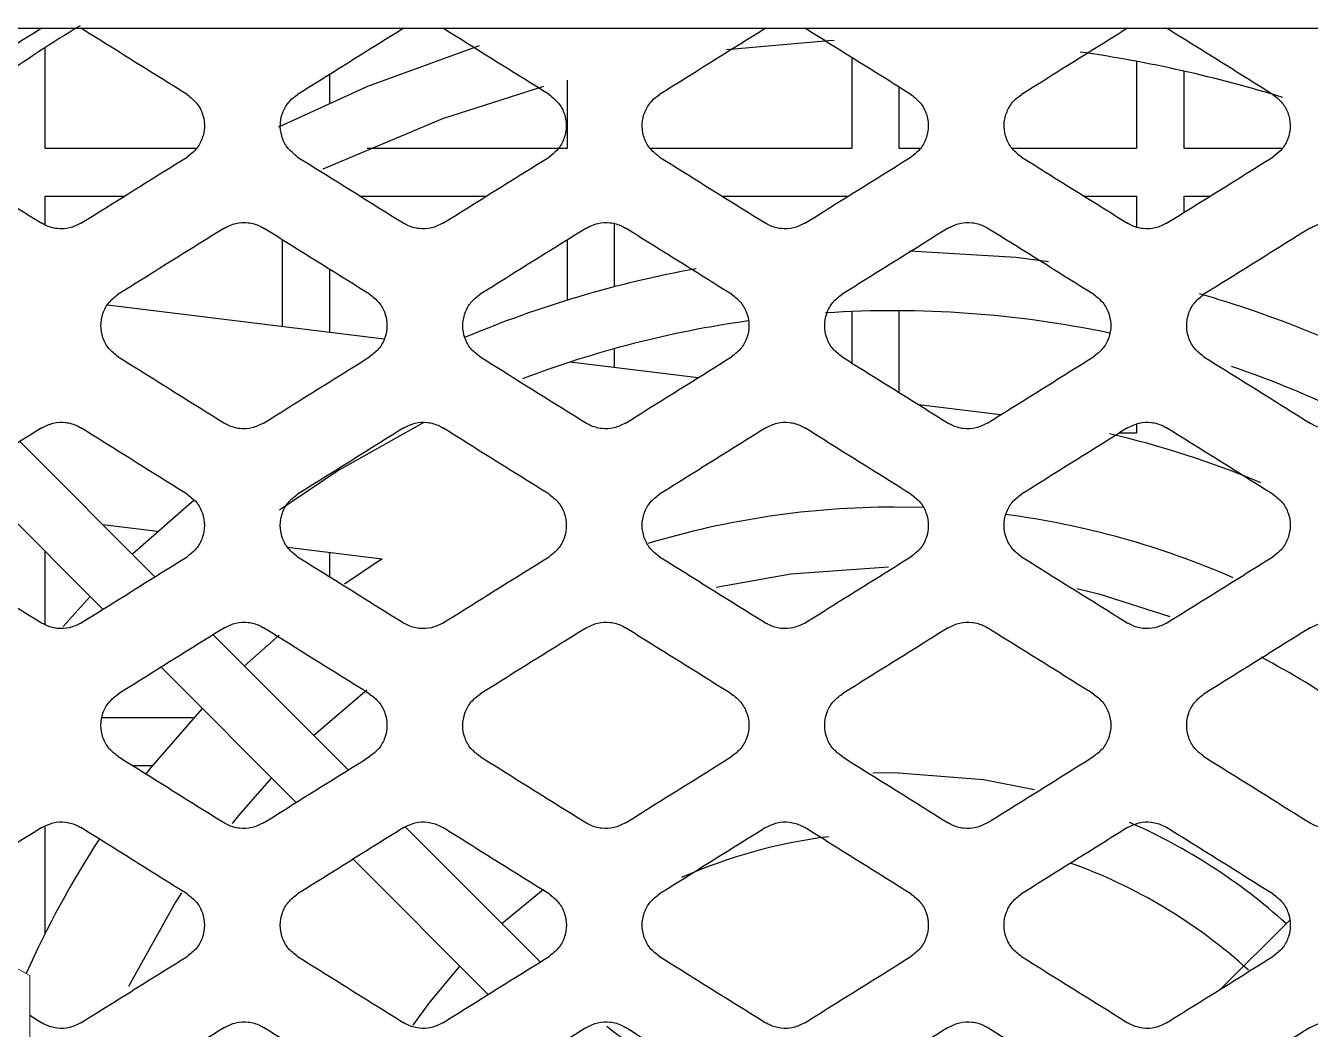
# Model space of a CAD drawing. Header units: millimetres. Extents: x 11355 to 11505, y 8083 to 8171.
# Drawn here: x 11361.4 to 11362.818, y 8089.748 to 8090.856 of the extents above; entities that cross this region are included whole.
import ezdxf

# ---------------------------------------------------------------- set-up
doc = ezdxf.new("R2010")
doc.units = ezdxf.units.MM
doc.layers.add('UPS', color=7, linetype='Continuous')

# ---------------------------------------------------------------- blocks, each defined once
blk = doc.blocks.new('UPS - 2.2kVA (APC SRT2200RMXLI-NC)')
at = {"linetype": 'Continuous'}
for p, q in [((2314.4138, 1376.5248), (2327.7323, 1376.5248)), ((2316.6227, 1376.3919), (2316.6227, 1376.5031)), ((2317.5132, 1376.4924), (2317.5132, 1376.3919)), ((2317.8275, 1376.4882), (2317.8275, 1376.3919)), ((2316.937, 1376.4423), (2316.937, 1376.4738)), ((2317.1989, 1376.4676), (2317.1989, 1376.3919)), ((2317.8799, 1376.3919), (2317.8799, 1376.4774)), ((2317.5656, 1376.3919), (2317.5656, 1376.4596)), ((2316.7894, 1376.3919), (2316.6227, 1376.3919)), ((2317.1989, 1376.3919), (2316.9783, 1376.3919)), ((2317.5132, 1376.3919), (2317.2912, 1376.3919)), ((2317.5884, 1376.3919), (2317.5656, 1376.3919)), ((2317.8275, 1376.3919), (2317.6906, 1376.3919)), ((2317.9878, 1376.3919), (2317.8799, 1376.3919)), ((2316.6227, 1376.3395), (2316.7105, 1376.3395)), ((2316.6227, 1376.3075), (2316.6227, 1376.3395)), ((2316.9705, 1376.3395), (2317.1099, 1376.3395)), ((2317.37, 1376.3395), (2317.5094, 1376.3395)), ((2317.7695, 1376.3395), (2317.8275, 1376.3395)), ((2317.8275, 1376.3395), (2317.8275, 1376.3055)), ((2317.8799, 1376.3395), (2317.9089, 1376.3395)), ((2317.8799, 1376.3214), (2317.8799, 1376.3395)), ((2317.2513, 1376.2393), (2317.2513, 1376.3087)), ((2316.8846, 1376.2912), (2316.8846, 1376.1952)), ((2317.1989, 1376.2909), (2317.1989, 1376.2244)), ((2316.937, 1376.1888), (2316.937, 1376.2585)), ((2316.997, 1376.1814), (2316.6917, 1376.2189)), ((2317.5132, 1376.212), (2317.5132, 1376.1553)), ((2317.5656, 1376.1225), (2317.5656, 1376.2129)), ((2317.2513, 1376.1502), (2317.2513, 1376.171)), ((2317.3435, 1376.1389), (2317.2023, 1376.1562)), ((2317.6774, 1376.0979), (2317.5873, 1376.109)), ((2317.8275, 1376.0876), (2317.8275, 1376.0776)), ((2317.8275, 1376.0776), (2317.8081, 1376.0776)), ((2316.7441, 1375.9192), (2316.5949, 1376.0684)), ((2316.5375, 1376.0325), (2316.6867, 1375.8833)), ((2316.7874, 1376.0038), (2316.7194, 1375.944)), ((2317.5923, 1375.9955), (2317.5598, 1375.996)), ((2316.6865, 1375.9768), (2316.747, 1375.9694)), ((2316.6227, 1375.8662), (2316.6227, 1375.9473)), ((2316.8905, 1375.9517), (2316.9947, 1375.939)), ((2316.937, 1375.9192), (2316.937, 1375.946)), ((2316.9947, 1375.939), (2316.9532, 1375.9109)), ((2316.6727, 1375.8973), (2316.6426, 1375.8644)), ((2316.9574, 1375.7059), (2316.8082, 1375.8551)), ((2316.881, 1375.8548), (2316.8427, 1375.8206)), ((2316.7508, 1375.8192), (2316.9, 1375.67)), ((2316.978, 1375.7941), (2316.9195, 1375.7439)), ((2316.7862, 1375.7633), (2316.6858, 1375.7633)), ((2316.7192, 1375.7109), (2316.7415, 1375.7109)), ((2317.5598, 1375.7027), (2317.5365, 1375.7023)), ((2316.6227, 1375.5251), (2316.6227, 1375.6437)), ((2317.1693, 1375.494), (2317.0204, 1375.643)), ((2316.9627, 1375.6073), (2317.1119, 1375.4581)), ((2317.173, 1375.574), (2317.1271, 1375.5362)), ((2317.9962, 1375.5398), (2317.9205, 1375.4641)), ((2316.6059, 1375.4351), (2316.6192, 1375.4268))]:
    blk.add_line(p, q, dxfattribs=at)
at = {"linetype": 'Continuous', "lineweight": 18}
for p, q in [((2316.6059, 1375.479), (2316.2292, 1375.6856)), ((2316.6059, 1374.5127), (2316.6059, 1375.479))]:
    blk.add_line(p, q, dxfattribs=at)
at = {"linetype": 'Continuous', "flags": 128}
for points in [[(2317.375, 1376.5013), (2317.4873, 1376.5112), (2317.4936, 1376.5115)], [(2317.1019, 1376.5052), (2316.9785, 1376.4603), (2316.8804, 1376.4155)], [(2316.9296, 1376.3696), (2317.0618, 1376.4252), (2317.1733, 1376.4608)], [(2317.7302, 1376.267), (2317.6943, 1376.2715), (2317.5767, 1376.2788)], [(2316.8816, 1375.993), (2316.9448, 1376.0357), (2317.0412, 1376.09)], [(2317.3635, 1375.9077), (2317.4459, 1375.9226), (2317.5537, 1375.93)], [(2317.7617, 1375.9064), (2317.7858, 1375.9003), (2317.8641, 1375.8753)], [(2316.7961, 1375.7739), (2316.7396, 1375.7086), (2316.7345, 1375.7021)], [(2317.7149, 1375.6838), (2317.6584, 1375.6951), (2317.5598, 1375.7027)], [(2316.8728, 1375.6972), (2316.8362, 1375.6555), (2316.8291, 1375.6469)], [(2316.7734, 1375.5702), (2316.7668, 1375.5601), (2316.7149, 1375.4668)], [(2317.0804, 1375.4896), (2317.0462, 1375.4484), (2317.0287, 1375.4243)]]:
    blk.add_lwpolyline(points, dxfattribs=at)
at = {"linetype": 'Continuous'}
for centre, radius, start, end in [((2317.5598, 1375.0568), 1.7234, 121.4159, 128.6261), ((2317.5598, 1375.0568), 1.4562, 72.8657, 81.896), ((2317.5598, 1375.0568), 1.2221, 100.3012, 112.7834), ((2317.5598, 1375.0568), 1.2221, 62.0569, 73.983), ((2317.5598, 1375.0568), 1.1561, 78.1309, 93.7485), ((2317.5598, 1375.0568), 1.1561, 98.0286, 110.7684), ((2317.5598, 1375.0568), 1.1561, 63.8488, 71.2027), ((2317.5598, 1375.0568), 1.0476, 67.2726, 76.8694), ((2317.5598, 1375.0568), 0.9392, 90, 106.7951), ((2317.5598, 1375.0568), 0.9392, 66.5033, 82.4401), ((2317.5598, 1375.0568), 0.8732, 47.6187, 62.3502), ((2317.5598, 1375.0568), 0.6459, 47.9284, 66.2661), ((2317.5598, 1375.0568), 1.0476, 146.8399, 156.107), ((2317.5598, 1375.0568), 0.5799, 97.1391, 113.8714), ((2317.5598, 1375.0568), 0.5799, 47.5701, 70.416), ((2317.4832, 1375.7167), 0.3795, 230.6814, 254.8083)]:
    blk.add_arc(centre, radius, start, end, dxfattribs=at)
for points, knots in [([(2316.6192, 1376.5248), (2316.6095, 1376.5187), (2316.5899, 1376.5065), (2316.5509, 1376.4821), (2316.5216, 1376.4638), (2316.502, 1376.4516)], [0, 0, 0, 0, 0.2500534, 0.5001068, 1, 1, 1, 1]), ([(2316.7795, 1376.4516), (2316.7698, 1376.4577), (2316.7502, 1376.4699), (2316.7111, 1376.4943), (2316.6818, 1376.5126), (2316.6623, 1376.5248)], [0, 0, 0, 0, 0.250053, 0.500107, 1, 1, 1, 1]), ([(2317.0187, 1376.5248), (2317.0089, 1376.5187), (2316.9894, 1376.5065), (2316.9503, 1376.4821), (2316.921, 1376.4638), (2316.9015, 1376.4516)], [0, 0, 0, 0, 0.250053, 0.500107, 1, 1, 1, 1]), ([(2317.179, 1376.4516), (2317.1692, 1376.4577), (2317.1497, 1376.4699), (2317.1106, 1376.4943), (2317.0813, 1376.5126), (2317.0618, 1376.5248)], [0, 0, 0, 0, 0.250053, 0.500107, 1, 1, 1, 1]), ([(2317.4182, 1376.5248), (2317.4084, 1376.5187), (2317.3889, 1376.5065), (2317.3498, 1376.4821), (2317.3205, 1376.4638), (2317.301, 1376.4516)], [0, 0, 0, 0, 0.250053, 0.500107, 1, 1, 1, 1]), ([(2317.5785, 1376.4516), (2317.5687, 1376.4577), (2317.5491, 1376.4699), (2317.5101, 1376.4943), (2317.4808, 1376.5126), (2317.4613, 1376.5248)], [0, 0, 0, 0, 0.250053, 0.500107, 1, 1, 1, 1]), ([(2317.8176, 1376.5248), (2317.8079, 1376.5187), (2317.7883, 1376.5065), (2317.7493, 1376.4821), (2317.72, 1376.4638), (2317.7004, 1376.4516)], [0, 0, 0, 0, 0.250053, 0.500107, 1, 1, 1, 1]), ([(2317.9779, 1376.4516), (2317.9682, 1376.4577), (2317.9486, 1376.4699), (2317.9095, 1376.4943), (2317.8802, 1376.5126), (2317.8607, 1376.5248)], [0, 0, 0, 0, 0.2500534, 0.5001068, 1, 1, 1, 1]), ([(2316.7795, 1376.4516), (2316.7837, 1376.4482), (2316.7915, 1376.442), (2316.7978, 1376.4285), (2316.7994, 1376.4147), (2316.7962, 1376.4012), (2316.7893, 1376.3899), (2316.7826, 1376.3849), (2316.7795, 1376.3826)], [0, 0, 0, 0, 0.194318, 0.360854, 0.528149, 0.695606, 0.862865, 1, 1, 1, 1]), ([(2316.9015, 1376.3826), (2316.8973, 1376.386), (2316.8895, 1376.3922), (2316.8833, 1376.4057), (2316.8817, 1376.4195), (2316.8848, 1376.433), (2316.8918, 1376.4443), (2316.8985, 1376.4493), (2316.9015, 1376.4516)], [0, 0, 0, 0, 0.19432, 0.360812, 0.528037, 0.695467, 0.862768, 1, 1, 1, 1]), ([(2317.179, 1376.4516), (2317.1832, 1376.4482), (2317.191, 1376.442), (2317.1972, 1376.4285), (2317.1988, 1376.4147), (2317.1956, 1376.4012), (2317.1887, 1376.3899), (2317.182, 1376.3849), (2317.179, 1376.3826)], [0, 0, 0, 0, 0.194318, 0.360854, 0.528149, 0.695606, 0.862865, 1, 1, 1, 1]), ([(2317.301, 1376.3826), (2317.2968, 1376.386), (2317.2889, 1376.3922), (2317.2827, 1376.4057), (2317.2811, 1376.4195), (2317.2843, 1376.433), (2317.2912, 1376.4443), (2317.2979, 1376.4493), (2317.301, 1376.4516)], [0, 0, 0, 0, 0.19432, 0.360812, 0.528037, 0.695467, 0.862768, 1, 1, 1, 1]), ([(2317.5785, 1376.4516), (2317.5827, 1376.4482), (2317.5905, 1376.442), (2317.5967, 1376.4285), (2317.5983, 1376.4147), (2317.5951, 1376.4012), (2317.5882, 1376.3899), (2317.5815, 1376.3849), (2317.5785, 1376.3826)], [0, 0, 0, 0, 0.194318, 0.360854, 0.528149, 0.695606, 0.862865, 1, 1, 1, 1]), ([(2317.7004, 1376.3826), (2317.6962, 1376.386), (2317.6884, 1376.3922), (2317.6822, 1376.4057), (2317.6806, 1376.4195), (2317.6838, 1376.433), (2317.6907, 1376.4443), (2317.6974, 1376.4493), (2317.7004, 1376.4516)], [0, 0, 0, 0, 0.19432, 0.360812, 0.528037, 0.695467, 0.862768, 1, 1, 1, 1]), ([(2317.9779, 1376.4516), (2317.9821, 1376.4482), (2317.9899, 1376.442), (2317.9962, 1376.4285), (2317.9978, 1376.4147), (2317.9946, 1376.4012), (2317.9877, 1376.3899), (2317.981, 1376.3849), (2317.9779, 1376.3826)], [0, 0, 0, 0, 0.194318, 0.360854, 0.528149, 0.695606, 0.862865, 1, 1, 1, 1]), ([(2316.502, 1376.3826), (2316.5118, 1376.3765), (2316.5313, 1376.3643), (2316.5704, 1376.3399), (2316.5997, 1376.3216), (2316.6192, 1376.3094)], [0, 0, 0, 0, 0.2500408, 0.5000816, 1, 1, 1, 1]), ([(2316.6623, 1376.3094), (2316.6721, 1376.3155), (2316.6916, 1376.3277), (2316.7307, 1376.3521), (2316.76, 1376.3704), (2316.7795, 1376.3826)], [0, 0, 0, 0, 0.250041, 0.500082, 1, 1, 1, 1]), ([(2316.9015, 1376.3826), (2316.9113, 1376.3765), (2316.9308, 1376.3643), (2316.9699, 1376.3399), (2316.9992, 1376.3216), (2317.0187, 1376.3094)], [0, 0, 0, 0, 0.2500408, 0.5000816, 1, 1, 1, 1]), ([(2317.0618, 1376.3094), (2317.0716, 1376.3155), (2317.0911, 1376.3277), (2317.1302, 1376.3521), (2317.1595, 1376.3704), (2317.179, 1376.3826)], [0, 0, 0, 0, 0.250041, 0.500082, 1, 1, 1, 1]), ([(2317.301, 1376.3826), (2317.3107, 1376.3765), (2317.3303, 1376.3643), (2317.3693, 1376.3399), (2317.3986, 1376.3216), (2317.4182, 1376.3094)], [0, 0, 0, 0, 0.2500408, 0.5000816, 1, 1, 1, 1]), ([(2317.4613, 1376.3094), (2317.471, 1376.3155), (2317.4906, 1376.3277), (2317.5296, 1376.3521), (2317.5589, 1376.3704), (2317.5785, 1376.3826)], [0, 0, 0, 0, 0.250041, 0.500082, 1, 1, 1, 1]), ([(2317.7004, 1376.3826), (2317.7102, 1376.3765), (2317.7297, 1376.3643), (2317.7688, 1376.3399), (2317.7981, 1376.3216), (2317.8176, 1376.3094)], [0, 0, 0, 0, 0.2500408, 0.5000816, 1, 1, 1, 1]), ([(2317.8607, 1376.3094), (2317.8705, 1376.3155), (2317.89, 1376.3277), (2317.9291, 1376.3521), (2317.9584, 1376.3704), (2317.9779, 1376.3826)], [0, 0, 0, 0, 0.250041, 0.500082, 1, 1, 1, 1]), ([(2316.8207, 1376.3042), (2316.8248, 1376.3062), (2316.833, 1376.3103), (2316.847, 1376.3108), (2316.8574, 1376.3079), (2316.8626, 1376.3049), (2316.8638, 1376.3042)], [0, 0, 0, 0, 0.3011575, 0.6022847, 0.903694, 1, 1, 1, 1]), ([(2317.2202, 1376.3042), (2317.2243, 1376.3062), (2317.2325, 1376.3103), (2317.2465, 1376.3108), (2317.2568, 1376.3079), (2317.262, 1376.3049), (2317.2633, 1376.3042)], [0, 0, 0, 0, 0.301158, 0.602285, 0.903694, 1, 1, 1, 1]), ([(2317.6196, 1376.3042), (2317.6238, 1376.3062), (2317.632, 1376.3103), (2317.646, 1376.3108), (2317.6563, 1376.3079), (2317.6615, 1376.3049), (2317.6627, 1376.3042)], [0, 0, 0, 0, 0.301158, 0.602285, 0.903694, 1, 1, 1, 1]), ([(2318.0191, 1376.3042), (2318.0232, 1376.3062), (2318.0314, 1376.3103), (2318.0454, 1376.3108), (2318.0558, 1376.3079), (2318.061, 1376.3049), (2318.0622, 1376.3042)], [0, 0, 0, 0, 0.301158, 0.602285, 0.903694, 1, 1, 1, 1]), ([(2316.6623, 1376.3094), (2316.6582, 1376.3074), (2316.65, 1376.3033), (2316.636, 1376.3028), (2316.6257, 1376.3057), (2316.6205, 1376.3087), (2316.6192, 1376.3094)], [0, 0, 0, 0, 0.301015, 0.601998, 0.903375, 1, 1, 1, 1]), ([(2316.8207, 1376.3042), (2316.8109, 1376.2981), (2316.7914, 1376.2859), (2316.7523, 1376.2615), (2316.723, 1376.2432), (2316.7035, 1376.231)], [0, 0, 0, 0, 0.250046, 0.500092, 1, 1, 1, 1]), ([(2316.981, 1376.231), (2316.9712, 1376.2371), (2316.9517, 1376.2493), (2316.9126, 1376.2737), (2316.8833, 1376.292), (2316.8638, 1376.3042)], [0, 0, 0, 0, 0.2500459, 0.5000919, 1, 1, 1, 1]), ([(2317.0618, 1376.3094), (2317.0577, 1376.3074), (2317.0495, 1376.3033), (2317.0355, 1376.3028), (2317.0251, 1376.3057), (2317.02, 1376.3087), (2317.0187, 1376.3094)], [0, 0, 0, 0, 0.301015, 0.601998, 0.903375, 1, 1, 1, 1]), ([(2317.2202, 1376.3042), (2317.2104, 1376.2981), (2317.1909, 1376.2859), (2317.1518, 1376.2615), (2317.1225, 1376.2432), (2317.103, 1376.231)], [0, 0, 0, 0, 0.250046, 0.500092, 1, 1, 1, 1]), ([(2317.3805, 1376.231), (2317.3707, 1376.2371), (2317.3512, 1376.2493), (2317.3121, 1376.2737), (2317.2828, 1376.292), (2317.2633, 1376.3042)], [0, 0, 0, 0, 0.2500459, 0.5000919, 1, 1, 1, 1]), ([(2317.4613, 1376.3094), (2317.4572, 1376.3074), (2317.449, 1376.3033), (2317.435, 1376.3028), (2317.4246, 1376.3057), (2317.4194, 1376.3087), (2317.4182, 1376.3094)], [0, 0, 0, 0, 0.301015, 0.601998, 0.903375, 1, 1, 1, 1]), ([(2317.6196, 1376.3042), (2317.6099, 1376.2981), (2317.5903, 1376.2859), (2317.5513, 1376.2615), (2317.522, 1376.2432), (2317.5024, 1376.231)], [0, 0, 0, 0, 0.250046, 0.500092, 1, 1, 1, 1]), ([(2317.78, 1376.231), (2317.7702, 1376.2371), (2317.7506, 1376.2493), (2317.7116, 1376.2737), (2317.6823, 1376.292), (2317.6627, 1376.3042)], [0, 0, 0, 0, 0.2500459, 0.5000919, 1, 1, 1, 1]), ([(2317.8607, 1376.3094), (2317.8566, 1376.3074), (2317.8484, 1376.3033), (2317.8344, 1376.3028), (2317.8241, 1376.3057), (2317.8189, 1376.3087), (2317.8176, 1376.3094)], [0, 0, 0, 0, 0.301015, 0.601998, 0.903375, 1, 1, 1, 1]), ([(2318.0191, 1376.3042), (2318.0093, 1376.2981), (2317.9898, 1376.2859), (2317.9507, 1376.2615), (2317.9214, 1376.2432), (2317.9019, 1376.231)], [0, 0, 0, 0, 0.250046, 0.500092, 1, 1, 1, 1]), ([(2316.7035, 1376.162), (2316.6999, 1376.1648), (2316.6926, 1376.1704), (2316.686, 1376.1828), (2316.6836, 1376.1965), (2316.686, 1376.2102), (2316.6926, 1376.2226), (2316.6999, 1376.2282), (2316.7035, 1376.231)], [0, 0, 0, 0, 0.166661, 0.333294, 0.500578, 0.667546, 0.834534, 1, 1, 1, 1]), ([(2316.981, 1376.231), (2316.9847, 1376.2281), (2316.9919, 1376.2225), (2316.9986, 1376.2101), (2317.0009, 1376.1964), (2316.9985, 1376.1827), (2316.9919, 1376.1704), (2316.9846, 1376.1648), (2316.981, 1376.162)], [0, 0, 0, 0, 0.166702, 0.333375, 0.500722, 0.667724, 0.834682, 1, 1, 1, 1]), ([(2317.103, 1376.162), (2317.0993, 1376.1648), (2317.092, 1376.1704), (2317.0854, 1376.1828), (2317.0831, 1376.1965), (2317.0855, 1376.2102), (2317.0921, 1376.2226), (2317.0994, 1376.2282), (2317.103, 1376.231)], [0, 0, 0, 0, 0.166661, 0.333294, 0.500578, 0.667546, 0.834534, 1, 1, 1, 1]), ([(2317.3805, 1376.231), (2317.3841, 1376.2281), (2317.3914, 1376.2225), (2317.398, 1376.2101), (2317.4004, 1376.1964), (2317.398, 1376.1827), (2317.3914, 1376.1704), (2317.3841, 1376.1648), (2317.3805, 1376.162)], [0, 0, 0, 0, 0.166702, 0.333375, 0.500722, 0.667724, 0.834682, 1, 1, 1, 1]), ([(2317.5024, 1376.162), (2317.4988, 1376.1648), (2317.4915, 1376.1704), (2317.4849, 1376.1828), (2317.4825, 1376.1965), (2317.4849, 1376.2102), (2317.4916, 1376.2226), (2317.4988, 1376.2282), (2317.5024, 1376.231)], [0, 0, 0, 0, 0.166661, 0.333294, 0.500578, 0.667546, 0.834534, 1, 1, 1, 1]), ([(2317.78, 1376.231), (2317.7836, 1376.2281), (2317.7909, 1376.2225), (2317.7975, 1376.2101), (2317.7999, 1376.1964), (2317.7974, 1376.1827), (2317.7908, 1376.1704), (2317.7836, 1376.1648), (2317.78, 1376.162)], [0, 0, 0, 0, 0.166702, 0.333375, 0.500722, 0.667724, 0.834682, 1, 1, 1, 1]), ([(2317.9019, 1376.162), (2317.8983, 1376.1648), (2317.891, 1376.1704), (2317.8844, 1376.1828), (2317.882, 1376.1965), (2317.8844, 1376.2102), (2317.891, 1376.2226), (2317.8983, 1376.2282), (2317.9019, 1376.231)], [0, 0, 0, 0, 0.166661, 0.333294, 0.500578, 0.667546, 0.834534, 1, 1, 1, 1]), ([(2316.7035, 1376.162), (2316.7133, 1376.1559), (2316.7328, 1376.1437), (2316.7719, 1376.1193), (2316.8012, 1376.101), (2316.8207, 1376.0887)], [0, 0, 0, 0, 0.250035, 0.500069, 1, 1, 1, 1]), ([(2316.8638, 1376.0887), (2316.8736, 1376.0948), (2316.8931, 1376.1071), (2316.9322, 1376.1315), (2316.9615, 1376.1498), (2316.981, 1376.162)], [0, 0, 0, 0, 0.250035, 0.500069, 1, 1, 1, 1]), ([(2317.103, 1376.162), (2317.1127, 1376.1559), (2317.1323, 1376.1437), (2317.1713, 1376.1193), (2317.2006, 1376.101), (2317.2202, 1376.0887)], [0, 0, 0, 0, 0.250035, 0.500069, 1, 1, 1, 1]), ([(2317.2633, 1376.0887), (2317.2731, 1376.0948), (2317.2926, 1376.1071), (2317.3317, 1376.1315), (2317.361, 1376.1498), (2317.3805, 1376.162)], [0, 0, 0, 0, 0.250035, 0.500069, 1, 1, 1, 1]), ([(2317.5024, 1376.162), (2317.5122, 1376.1559), (2317.5317, 1376.1437), (2317.5708, 1376.1193), (2317.6001, 1376.101), (2317.6196, 1376.0887)], [0, 0, 0, 0, 0.250035, 0.500069, 1, 1, 1, 1]), ([(2317.6628, 1376.0887), (2317.6725, 1376.0948), (2317.6921, 1376.1071), (2317.7311, 1376.1315), (2317.7604, 1376.1498), (2317.78, 1376.162)], [0, 0, 0, 0, 0.250035, 0.500069, 1, 1, 1, 1]), ([(2317.9019, 1376.162), (2317.9117, 1376.1559), (2317.9312, 1376.1437), (2317.9703, 1376.1193), (2317.9996, 1376.101), (2318.0191, 1376.0887)], [0, 0, 0, 0, 0.250035, 0.500069, 1, 1, 1, 1]), ([(2316.6192, 1376.0836), (2316.6095, 1376.0775), (2316.5899, 1376.0652), (2316.5509, 1376.0408), (2316.5216, 1376.0225), (2316.502, 1376.0103)], [0, 0, 0, 0, 0.250039, 0.500077, 1, 1, 1, 1]), ([(2316.6192, 1376.0836), (2316.6233, 1376.0856), (2316.6316, 1376.0897), (2316.6456, 1376.0902), (2316.6559, 1376.0873), (2316.6611, 1376.0843), (2316.6623, 1376.0836)], [0, 0, 0, 0, 0.301559, 0.603083, 0.904825, 1, 1, 1, 1]), ([(2316.7795, 1376.0103), (2316.7698, 1376.0164), (2316.7502, 1376.0286), (2316.7112, 1376.053), (2316.6819, 1376.0714), (2316.6623, 1376.0836)], [0, 0, 0, 0, 0.250039, 0.500077, 1, 1, 1, 1]), ([(2316.8638, 1376.0887), (2316.8597, 1376.0867), (2316.8515, 1376.0826), (2316.8375, 1376.0821), (2316.8271, 1376.085), (2316.822, 1376.088), (2316.8207, 1376.0887)], [0, 0, 0, 0, 0.30145, 0.602864, 0.90458, 1, 1, 1, 1]), ([(2317.0187, 1376.0836), (2317.0089, 1376.0775), (2316.9894, 1376.0652), (2316.9503, 1376.0408), (2316.921, 1376.0225), (2316.9015, 1376.0103)], [0, 0, 0, 0, 0.250039, 0.500077, 1, 1, 1, 1]), ([(2317.0187, 1376.0836), (2317.0228, 1376.0856), (2317.031, 1376.0897), (2317.045, 1376.0902), (2317.0554, 1376.0873), (2317.0606, 1376.0843), (2317.0618, 1376.0836)], [0, 0, 0, 0, 0.301559, 0.6030826, 0.9048254, 1, 1, 1, 1]), ([(2317.179, 1376.0103), (2317.1692, 1376.0164), (2317.1497, 1376.0286), (2317.1106, 1376.053), (2317.0813, 1376.0714), (2317.0618, 1376.0836)], [0, 0, 0, 0, 0.250039, 0.500077, 1, 1, 1, 1]), ([(2317.2633, 1376.0887), (2317.2592, 1376.0867), (2317.251, 1376.0826), (2317.237, 1376.0821), (2317.2266, 1376.085), (2317.2214, 1376.088), (2317.2202, 1376.0887)], [0, 0, 0, 0, 0.30145, 0.602864, 0.90458, 1, 1, 1, 1]), ([(2317.4182, 1376.0836), (2317.4084, 1376.0775), (2317.3889, 1376.0652), (2317.3498, 1376.0408), (2317.3205, 1376.0225), (2317.301, 1376.0103)], [0, 0, 0, 0, 0.250039, 0.500077, 1, 1, 1, 1]), ([(2317.4182, 1376.0836), (2317.4223, 1376.0856), (2317.4305, 1376.0897), (2317.4445, 1376.0902), (2317.4548, 1376.0873), (2317.46, 1376.0843), (2317.4613, 1376.0836)], [0, 0, 0, 0, 0.301559, 0.6030826, 0.9048254, 1, 1, 1, 1]), ([(2317.5785, 1376.0103), (2317.5687, 1376.0164), (2317.5492, 1376.0286), (2317.5101, 1376.053), (2317.4808, 1376.0714), (2317.4613, 1376.0836)], [0, 0, 0, 0, 0.250039, 0.500077, 1, 1, 1, 1]), ([(2317.6628, 1376.0887), (2317.6586, 1376.0867), (2317.6504, 1376.0826), (2317.6364, 1376.0821), (2317.6261, 1376.085), (2317.6209, 1376.088), (2317.6196, 1376.0887)], [0, 0, 0, 0, 0.30145, 0.602864, 0.90458, 1, 1, 1, 1]), ([(2317.8176, 1376.0836), (2317.8079, 1376.0775), (2317.7883, 1376.0652), (2317.7493, 1376.0408), (2317.72, 1376.0225), (2317.7004, 1376.0103)], [0, 0, 0, 0, 0.2500387, 0.5000774, 1, 1, 1, 1]), ([(2317.8176, 1376.0836), (2317.8217, 1376.0856), (2317.83, 1376.0897), (2317.844, 1376.0902), (2317.8543, 1376.0873), (2317.8595, 1376.0843), (2317.8607, 1376.0836)], [0, 0, 0, 0, 0.301559, 0.603083, 0.904825, 1, 1, 1, 1]), ([(2317.9779, 1376.0103), (2317.9682, 1376.0164), (2317.9486, 1376.0286), (2317.9096, 1376.053), (2317.8803, 1376.0714), (2317.8607, 1376.0836)], [0, 0, 0, 0, 0.2500387, 0.5000774, 1, 1, 1, 1]), ([(2318.0622, 1376.0887), (2318.0581, 1376.0867), (2318.0499, 1376.0826), (2318.0359, 1376.0821), (2318.0255, 1376.085), (2318.0204, 1376.088), (2318.0191, 1376.0887)], [0, 0, 0, 0, 0.30145, 0.602864, 0.90458, 1, 1, 1, 1]), ([(2316.7795, 1376.0103), (2316.7832, 1376.0075), (2316.7905, 1376.0019), (2316.7971, 1375.9895), (2316.7995, 1375.9758), (2316.797, 1375.9621), (2316.7904, 1375.9497), (2316.7832, 1375.9441), (2316.7795, 1375.9413)], [0, 0, 0, 0, 0.166787, 0.333551, 0.500809, 0.667627, 0.8344, 1, 1, 1, 1]), ([(2316.9015, 1375.9413), (2316.8978, 1375.9441), (2316.8906, 1375.9498), (2316.8839, 1375.9622), (2316.8816, 1375.9759), (2316.884, 1375.9896), (2316.8906, 1376.0019), (2316.8979, 1376.0075), (2316.9015, 1376.0103)], [0, 0, 0, 0, 0.166752, 0.333482, 0.500689, 0.66748, 0.834277, 1, 1, 1, 1]), ([(2317.179, 1376.0103), (2317.1826, 1376.0075), (2317.1899, 1376.0019), (2317.1965, 1375.9895), (2317.1989, 1375.9758), (2317.1965, 1375.9621), (2317.1899, 1375.9497), (2317.1826, 1375.9441), (2317.179, 1375.9413)], [0, 0, 0, 0, 0.166787, 0.333551, 0.500809, 0.667627, 0.8344, 1, 1, 1, 1]), ([(2317.301, 1375.9413), (2317.2973, 1375.9441), (2317.29, 1375.9498), (2317.2834, 1375.9622), (2317.281, 1375.9759), (2317.2834, 1375.9896), (2317.2901, 1376.0019), (2317.2973, 1376.0075), (2317.301, 1376.0103)], [0, 0, 0, 0, 0.166752, 0.333482, 0.500689, 0.66748, 0.834277, 1, 1, 1, 1]), ([(2317.5785, 1376.0103), (2317.5821, 1376.0075), (2317.5894, 1376.0019), (2317.596, 1375.9895), (2317.5984, 1375.9758), (2317.596, 1375.9621), (2317.5894, 1375.9497), (2317.5821, 1375.9441), (2317.5785, 1375.9413)], [0, 0, 0, 0, 0.166787, 0.333551, 0.500809, 0.667627, 0.8344, 1, 1, 1, 1]), ([(2317.7004, 1375.9413), (2317.6968, 1375.9441), (2317.6895, 1375.9498), (2317.6829, 1375.9622), (2317.6805, 1375.9759), (2317.6829, 1375.9896), (2317.6895, 1376.0019), (2317.6968, 1376.0075), (2317.7004, 1376.0103)], [0, 0, 0, 0, 0.166752, 0.333482, 0.500689, 0.66748, 0.834277, 1, 1, 1, 1]), ([(2317.9779, 1376.0103), (2317.9816, 1376.0075), (2317.9889, 1376.0019), (2317.9955, 1375.9895), (2317.9979, 1375.9758), (2317.9954, 1375.9621), (2317.9888, 1375.9497), (2317.9816, 1375.9441), (2317.9779, 1375.9413)], [0, 0, 0, 0, 0.166787, 0.333551, 0.500809, 0.667627, 0.8344, 1, 1, 1, 1]), ([(2316.502, 1375.9413), (2316.5118, 1375.9352), (2316.5313, 1375.923), (2316.5704, 1375.8986), (2316.5997, 1375.8803), (2316.6192, 1375.8681)], [0, 0, 0, 0, 0.250029, 0.500058, 1, 1, 1, 1]), ([(2316.6623, 1375.8681), (2316.6721, 1375.8742), (2316.6916, 1375.8864), (2316.7307, 1375.9108), (2316.76, 1375.9291), (2316.7795, 1375.9413)], [0, 0, 0, 0, 0.250029, 0.500058, 1, 1, 1, 1]), ([(2316.9015, 1375.9413), (2316.9113, 1375.9352), (2316.9308, 1375.923), (2316.9699, 1375.8986), (2316.9992, 1375.8803), (2317.0187, 1375.8681)], [0, 0, 0, 0, 0.250029, 0.500058, 1, 1, 1, 1]), ([(2317.0618, 1375.8681), (2317.0716, 1375.8742), (2317.0911, 1375.8864), (2317.1302, 1375.9108), (2317.1595, 1375.9291), (2317.179, 1375.9413)], [0, 0, 0, 0, 0.250029, 0.500058, 1, 1, 1, 1]), ([(2317.301, 1375.9413), (2317.3107, 1375.9352), (2317.3303, 1375.923), (2317.3693, 1375.8986), (2317.3986, 1375.8803), (2317.4182, 1375.8681)], [0, 0, 0, 0, 0.250029, 0.500058, 1, 1, 1, 1]), ([(2317.4613, 1375.8681), (2317.471, 1375.8742), (2317.4906, 1375.8864), (2317.5296, 1375.9108), (2317.5589, 1375.9291), (2317.5785, 1375.9413)], [0, 0, 0, 0, 0.250029, 0.500058, 1, 1, 1, 1]), ([(2317.7004, 1375.9413), (2317.7102, 1375.9352), (2317.7297, 1375.923), (2317.7688, 1375.8986), (2317.7981, 1375.8803), (2317.8176, 1375.8681)], [0, 0, 0, 0, 0.2500288, 0.5000575, 1, 1, 1, 1]), ([(2317.8607, 1375.8681), (2317.8705, 1375.8742), (2317.89, 1375.8864), (2317.9291, 1375.9108), (2317.9584, 1375.9291), (2317.9779, 1375.9413)], [0, 0, 0, 0, 0.250029, 0.500058, 1, 1, 1, 1]), ([(2316.6623, 1375.8681), (2316.6582, 1375.866), (2316.65, 1375.862), (2316.636, 1375.8615), (2316.6256, 1375.8644), (2316.6204, 1375.8674), (2316.6192, 1375.8681)], [0, 0, 0, 0, 0.301785, 0.60353, 0.905524, 1, 1, 1, 1]), ([(2316.8207, 1375.8629), (2316.8109, 1375.8568), (2316.7914, 1375.8446), (2316.7523, 1375.8202), (2316.723, 1375.8019), (2316.7035, 1375.7897)], [0, 0, 0, 0, 0.250032, 0.500063, 1, 1, 1, 1]), ([(2316.8207, 1375.8629), (2316.8248, 1375.865), (2316.8331, 1375.869), (2316.8471, 1375.8695), (2316.8574, 1375.8666), (2316.8626, 1375.8636), (2316.8638, 1375.8629)], [0, 0, 0, 0, 0.301859, 0.603678, 0.905692, 1, 1, 1, 1]), ([(2316.981, 1375.7897), (2316.9713, 1375.7958), (2316.9517, 1375.808), (2316.9127, 1375.8324), (2316.8834, 1375.8507), (2316.8638, 1375.8629)], [0, 0, 0, 0, 0.250032, 0.500063, 1, 1, 1, 1]), ([(2317.0618, 1375.8681), (2317.0577, 1375.866), (2317.0495, 1375.862), (2317.0354, 1375.8615), (2317.0251, 1375.8644), (2317.0199, 1375.8674), (2317.0187, 1375.8681)], [0, 0, 0, 0, 0.301785, 0.60353, 0.905524, 1, 1, 1, 1]), ([(2317.2202, 1375.8629), (2317.2104, 1375.8568), (2317.1909, 1375.8446), (2317.1518, 1375.8202), (2317.1225, 1375.8019), (2317.103, 1375.7897)], [0, 0, 0, 0, 0.250032, 0.500063, 1, 1, 1, 1]), ([(2317.2202, 1375.8629), (2317.2243, 1375.865), (2317.2325, 1375.869), (2317.2465, 1375.8695), (2317.2569, 1375.8666), (2317.2621, 1375.8636), (2317.2633, 1375.8629)], [0, 0, 0, 0, 0.301859, 0.603678, 0.905692, 1, 1, 1, 1]), ([(2317.3805, 1375.7897), (2317.3707, 1375.7958), (2317.3512, 1375.808), (2317.3121, 1375.8324), (2317.2828, 1375.8507), (2317.2633, 1375.8629)], [0, 0, 0, 0, 0.250032, 0.500063, 1, 1, 1, 1]), ([(2317.4613, 1375.8681), (2317.4572, 1375.866), (2317.4489, 1375.862), (2317.4349, 1375.8615), (2317.4246, 1375.8644), (2317.4194, 1375.8674), (2317.4182, 1375.8681)], [0, 0, 0, 0, 0.301785, 0.60353, 0.905524, 1, 1, 1, 1]), ([(2317.6196, 1375.8629), (2317.6099, 1375.8568), (2317.5903, 1375.8446), (2317.5513, 1375.8202), (2317.522, 1375.8019), (2317.5024, 1375.7897)], [0, 0, 0, 0, 0.250032, 0.500063, 1, 1, 1, 1]), ([(2317.6196, 1375.8629), (2317.6238, 1375.865), (2317.632, 1375.869), (2317.646, 1375.8695), (2317.6564, 1375.8666), (2317.6615, 1375.8636), (2317.6628, 1375.8629)], [0, 0, 0, 0, 0.301859, 0.603678, 0.905692, 1, 1, 1, 1]), ([(2317.78, 1375.7897), (2317.7702, 1375.7958), (2317.7507, 1375.808), (2317.7116, 1375.8324), (2317.6823, 1375.8507), (2317.6628, 1375.8629)], [0, 0, 0, 0, 0.250032, 0.500063, 1, 1, 1, 1]), ([(2317.8607, 1375.8681), (2317.8566, 1375.866), (2317.8484, 1375.862), (2317.8344, 1375.8615), (2317.824, 1375.8644), (2317.8189, 1375.8674), (2317.8176, 1375.8681)], [0, 0, 0, 0, 0.301785, 0.60353, 0.905524, 1, 1, 1, 1]), ([(2318.0191, 1375.8629), (2318.0093, 1375.8568), (2317.9898, 1375.8446), (2317.9507, 1375.8202), (2317.9214, 1375.8019), (2317.9019, 1375.7897)], [0, 0, 0, 0, 0.250032, 0.500063, 1, 1, 1, 1]), ([(2318.0191, 1375.8629), (2318.0232, 1375.865), (2318.0315, 1375.869), (2318.0455, 1375.8695), (2318.0558, 1375.8666), (2318.061, 1375.8636), (2318.0622, 1375.8629)], [0, 0, 0, 0, 0.301859, 0.603678, 0.905692, 1, 1, 1, 1]), ([(2316.7035, 1375.7207), (2316.6999, 1375.7235), (2316.6926, 1375.7291), (2316.686, 1375.7415), (2316.6836, 1375.7552), (2316.686, 1375.7689), (2316.6926, 1375.7813), (2316.6999, 1375.7869), (2316.7035, 1375.7897)], [0, 0, 0, 0, 0.166784, 0.333549, 0.500696, 0.667344, 0.83399, 1, 1, 1, 1]), ([(2316.981, 1375.7897), (2316.9847, 1375.7869), (2316.992, 1375.7812), (2316.9986, 1375.7688), (2317.0009, 1375.7551), (2316.9985, 1375.7414), (2316.9919, 1375.7291), (2316.9847, 1375.7235), (2316.981, 1375.7207)], [0, 0, 0, 0, 0.166811, 0.333603, 0.500789, 0.667459, 0.834086, 1, 1, 1, 1]), ([(2317.103, 1375.7207), (2317.0993, 1375.7235), (2317.092, 1375.7291), (2317.0854, 1375.7415), (2317.083, 1375.7552), (2317.0855, 1375.7689), (2317.0921, 1375.7813), (2317.0993, 1375.7869), (2317.103, 1375.7897)], [0, 0, 0, 0, 0.166784, 0.333549, 0.500696, 0.667344, 0.83399, 1, 1, 1, 1]), ([(2317.3805, 1375.7897), (2317.3841, 1375.7869), (2317.3914, 1375.7812), (2317.398, 1375.7688), (2317.4004, 1375.7551), (2317.398, 1375.7414), (2317.3914, 1375.7291), (2317.3841, 1375.7235), (2317.3805, 1375.7207)], [0, 0, 0, 0, 0.166811, 0.333603, 0.500789, 0.667459, 0.834086, 1, 1, 1, 1]), ([(2317.5024, 1375.7207), (2317.4988, 1375.7235), (2317.4915, 1375.7291), (2317.4849, 1375.7415), (2317.4825, 1375.7552), (2317.4849, 1375.7689), (2317.4915, 1375.7813), (2317.4988, 1375.7869), (2317.5024, 1375.7897)], [0, 0, 0, 0, 0.166784, 0.333549, 0.500696, 0.667344, 0.83399, 1, 1, 1, 1]), ([(2317.78, 1375.7897), (2317.7836, 1375.7869), (2317.7909, 1375.7812), (2317.7975, 1375.7688), (2317.7999, 1375.7551), (2317.7975, 1375.7414), (2317.7909, 1375.7291), (2317.7836, 1375.7235), (2317.78, 1375.7207)], [0, 0, 0, 0, 0.166811, 0.333603, 0.500789, 0.667459, 0.834086, 1, 1, 1, 1]), ([(2317.9019, 1375.7207), (2317.8983, 1375.7235), (2317.891, 1375.7291), (2317.8844, 1375.7415), (2317.882, 1375.7552), (2317.8844, 1375.7689), (2317.891, 1375.7813), (2317.8983, 1375.7869), (2317.9019, 1375.7897)], [0, 0, 0, 0, 0.166784, 0.333549, 0.500696, 0.667344, 0.83399, 1, 1, 1, 1]), ([(2316.7035, 1375.7207), (2316.7133, 1375.7146), (2316.7328, 1375.7024), (2316.7719, 1375.678), (2316.8012, 1375.6596), (2316.8207, 1375.6474)], [0, 0, 0, 0, 0.250023, 0.500046, 1, 1, 1, 1]), ([(2316.8638, 1375.6474), (2316.8736, 1375.6535), (2316.8931, 1375.6658), (2316.9322, 1375.6902), (2316.9615, 1375.7085), (2316.981, 1375.7207)], [0, 0, 0, 0, 0.250023, 0.500046, 1, 1, 1, 1]), ([(2317.103, 1375.7207), (2317.1127, 1375.7146), (2317.1323, 1375.7024), (2317.1713, 1375.678), (2317.2006, 1375.6596), (2317.2202, 1375.6474)], [0, 0, 0, 0, 0.250023, 0.500046, 1, 1, 1, 1]), ([(2317.2633, 1375.6474), (2317.2731, 1375.6535), (2317.2926, 1375.6658), (2317.3317, 1375.6902), (2317.361, 1375.7085), (2317.3805, 1375.7207)], [0, 0, 0, 0, 0.250023, 0.500046, 1, 1, 1, 1]), ([(2317.5024, 1375.7207), (2317.5122, 1375.7146), (2317.5317, 1375.7024), (2317.5708, 1375.678), (2317.6001, 1375.6596), (2317.6196, 1375.6474)], [0, 0, 0, 0, 0.250023, 0.500046, 1, 1, 1, 1]), ([(2317.6628, 1375.6474), (2317.6725, 1375.6535), (2317.6921, 1375.6658), (2317.7311, 1375.6902), (2317.7604, 1375.7085), (2317.78, 1375.7207)], [0, 0, 0, 0, 0.250023, 0.500046, 1, 1, 1, 1]), ([(2317.9019, 1375.7207), (2317.9117, 1375.7146), (2317.9312, 1375.7024), (2317.9703, 1375.678), (2317.9996, 1375.6596), (2318.0191, 1375.6474)], [0, 0, 0, 0, 0.250023, 0.500046, 1, 1, 1, 1]), ([(2316.6192, 1375.6423), (2316.6233, 1375.6443), (2316.6316, 1375.6484), (2316.6456, 1375.6489), (2316.656, 1375.646), (2316.6611, 1375.643), (2316.6623, 1375.6423)], [0, 0, 0, 0, 0.302064, 0.604086, 0.906311, 1, 1, 1, 1]), ([(2316.8638, 1375.6474), (2316.8597, 1375.6454), (2316.8515, 1375.6413), (2316.8374, 1375.6408), (2316.8271, 1375.6437), (2316.8219, 1375.6467), (2316.8207, 1375.6474)], [0, 0, 0, 0, 0.30202, 0.603998, 0.906207, 1, 1, 1, 1]), ([(2317.0187, 1375.6423), (2317.0228, 1375.6443), (2317.031, 1375.6484), (2317.0451, 1375.6489), (2317.0554, 1375.646), (2317.0606, 1375.643), (2317.0618, 1375.6423)], [0, 0, 0, 0, 0.302064, 0.604086, 0.906311, 1, 1, 1, 1]), ([(2317.2633, 1375.6474), (2317.2592, 1375.6454), (2317.2509, 1375.6413), (2317.2369, 1375.6408), (2317.2266, 1375.6437), (2317.2214, 1375.6467), (2317.2202, 1375.6474)], [0, 0, 0, 0, 0.30202, 0.603998, 0.906207, 1, 1, 1, 1]), ([(2317.4181, 1375.6423), (2317.4223, 1375.6443), (2317.4305, 1375.6484), (2317.4445, 1375.6489), (2317.4549, 1375.646), (2317.4601, 1375.643), (2317.4613, 1375.6423)], [0, 0, 0, 0, 0.302064, 0.604086, 0.906311, 1, 1, 1, 1]), ([(2317.6628, 1375.6474), (2317.6586, 1375.6454), (2317.6504, 1375.6413), (2317.6364, 1375.6408), (2317.626, 1375.6437), (2317.6209, 1375.6467), (2317.6196, 1375.6474)], [0, 0, 0, 0, 0.30202, 0.603998, 0.906207, 1, 1, 1, 1]), ([(2317.8176, 1375.6423), (2317.8217, 1375.6443), (2317.83, 1375.6484), (2317.844, 1375.6489), (2317.8544, 1375.646), (2317.8595, 1375.643), (2317.8607, 1375.6423)], [0, 0, 0, 0, 0.302064, 0.604086, 0.906311, 1, 1, 1, 1]), ([(2318.0622, 1375.6474), (2318.0581, 1375.6454), (2318.0499, 1375.6413), (2318.0358, 1375.6408), (2318.0255, 1375.6437), (2318.0203, 1375.6467), (2318.0191, 1375.6474)], [0, 0, 0, 0, 0.30202, 0.603998, 0.906207, 1, 1, 1, 1]), ([(2316.6192, 1375.6423), (2316.6094, 1375.6362), (2316.5899, 1375.624), (2316.5508, 1375.5996), (2316.5215, 1375.5812), (2316.502, 1375.569)], [0, 0, 0, 0, 0.250025, 0.500049, 1, 1, 1, 1]), ([(2316.7795, 1375.569), (2316.7698, 1375.5751), (2316.7502, 1375.5873), (2316.7112, 1375.6118), (2316.6819, 1375.6301), (2316.6623, 1375.6423)], [0, 0, 0, 0, 0.250025, 0.500049, 1, 1, 1, 1]), ([(2317.0187, 1375.6423), (2317.0089, 1375.6362), (2316.9894, 1375.624), (2316.9503, 1375.5996), (2316.921, 1375.5812), (2316.9015, 1375.569)], [0, 0, 0, 0, 0.250025, 0.500049, 1, 1, 1, 1]), ([(2317.179, 1375.569), (2317.1692, 1375.5751), (2317.1497, 1375.5873), (2317.1106, 1375.6118), (2317.0813, 1375.6301), (2317.0618, 1375.6423)], [0, 0, 0, 0, 0.250025, 0.500049, 1, 1, 1, 1]), ([(2317.4181, 1375.6423), (2317.4084, 1375.6362), (2317.3888, 1375.624), (2317.3498, 1375.5996), (2317.3205, 1375.5812), (2317.3009, 1375.569)], [0, 0, 0, 0, 0.250025, 0.500049, 1, 1, 1, 1]), ([(2317.5785, 1375.569), (2317.5687, 1375.5751), (2317.5492, 1375.5873), (2317.5101, 1375.6118), (2317.4808, 1375.6301), (2317.4613, 1375.6423)], [0, 0, 0, 0, 0.250025, 0.500049, 1, 1, 1, 1]), ([(2317.8176, 1375.6423), (2317.8078, 1375.6362), (2317.7883, 1375.624), (2317.7492, 1375.5996), (2317.7199, 1375.5812), (2317.7004, 1375.569)], [0, 0, 0, 0, 0.250025, 0.500049, 1, 1, 1, 1]), ([(2317.9779, 1375.569), (2317.9682, 1375.5751), (2317.9486, 1375.5873), (2317.9096, 1375.6118), (2317.8803, 1375.6301), (2317.8607, 1375.6423)], [0, 0, 0, 0, 0.250025, 0.500049, 1, 1, 1, 1]), ([(2316.7795, 1375.569), (2316.7832, 1375.5662), (2316.7905, 1375.5606), (2316.7971, 1375.5482), (2316.7995, 1375.5345), (2316.7971, 1375.5208), (2316.7905, 1375.5084), (2316.7832, 1375.5028), (2316.7795, 1375.5)], [0, 0, 0, 0, 0.166798, 0.333579, 0.50071, 0.667267, 0.833786, 1, 1, 1, 1]), ([(2316.9015, 1375.5), (2316.8978, 1375.5028), (2316.8905, 1375.5085), (2316.8839, 1375.5209), (2316.8816, 1375.5346), (2316.884, 1375.5483), (2316.8906, 1375.5606), (2316.8978, 1375.5662), (2316.9015, 1375.569)], [0, 0, 0, 0, 0.166778, 0.33354, 0.500643, 0.667185, 0.833717, 1, 1, 1, 1]), ([(2317.179, 1375.569), (2317.1827, 1375.5662), (2317.1899, 1375.5606), (2317.1966, 1375.5482), (2317.1989, 1375.5345), (2317.1965, 1375.5208), (2317.1899, 1375.5084), (2317.1826, 1375.5028), (2317.179, 1375.5)], [0, 0, 0, 0, 0.166798, 0.333579, 0.50071, 0.667267, 0.833786, 1, 1, 1, 1]), ([(2317.3009, 1375.5), (2317.2973, 1375.5028), (2317.29, 1375.5085), (2317.2834, 1375.5209), (2317.281, 1375.5346), (2317.2834, 1375.5483), (2317.29, 1375.5606), (2317.2973, 1375.5662), (2317.3009, 1375.569)], [0, 0, 0, 0, 0.166778, 0.33354, 0.500643, 0.667185, 0.833717, 1, 1, 1, 1]), ([(2317.5785, 1375.569), (2317.5821, 1375.5662), (2317.5894, 1375.5606), (2317.596, 1375.5482), (2317.5984, 1375.5345), (2317.596, 1375.5208), (2317.5894, 1375.5084), (2317.5821, 1375.5028), (2317.5785, 1375.5)], [0, 0, 0, 0, 0.166798, 0.333579, 0.50071, 0.667267, 0.833786, 1, 1, 1, 1]), ([(2317.7004, 1375.5), (2317.6968, 1375.5028), (2317.6895, 1375.5085), (2317.6829, 1375.5209), (2317.6805, 1375.5346), (2317.6829, 1375.5483), (2317.6895, 1375.5606), (2317.6968, 1375.5662), (2317.7004, 1375.569)], [0, 0, 0, 0, 0.166778, 0.33354, 0.500643, 0.667185, 0.833717, 1, 1, 1, 1]), ([(2317.9779, 1375.569), (2317.9816, 1375.5662), (2317.9889, 1375.5606), (2317.9955, 1375.5482), (2317.9979, 1375.5345), (2317.9955, 1375.5208), (2317.9889, 1375.5084), (2317.9816, 1375.5028), (2317.9779, 1375.5)], [0, 0, 0, 0, 0.166798, 0.333579, 0.50071, 0.667267, 0.833786, 1, 1, 1, 1]), ([(2316.6623, 1375.4268), (2316.6721, 1375.4329), (2316.6916, 1375.4451), (2316.7307, 1375.4695), (2316.76, 1375.4878), (2316.7795, 1375.5)], [0, 0, 0, 0, 0.250017, 0.500035, 1, 1, 1, 1]), ([(2316.9015, 1375.5), (2316.9112, 1375.4939), (2316.9308, 1375.4817), (2316.9698, 1375.4573), (2316.9991, 1375.439), (2317.0187, 1375.4268)], [0, 0, 0, 0, 0.250017, 0.500035, 1, 1, 1, 1]), ([(2317.0618, 1375.4268), (2317.0716, 1375.4329), (2317.0911, 1375.4451), (2317.1302, 1375.4695), (2317.1595, 1375.4878), (2317.179, 1375.5)], [0, 0, 0, 0, 0.250017, 0.500035, 1, 1, 1, 1]), ([(2317.3009, 1375.5), (2317.3107, 1375.4939), (2317.3302, 1375.4817), (2317.3693, 1375.4573), (2317.3986, 1375.439), (2317.4181, 1375.4268)], [0, 0, 0, 0, 0.250017, 0.500035, 1, 1, 1, 1]), ([(2317.4613, 1375.4268), (2317.471, 1375.4329), (2317.4906, 1375.4451), (2317.5296, 1375.4695), (2317.5589, 1375.4878), (2317.5785, 1375.5)], [0, 0, 0, 0, 0.250017, 0.500035, 1, 1, 1, 1]), ([(2317.7004, 1375.5), (2317.7102, 1375.4939), (2317.7297, 1375.4817), (2317.7688, 1375.4573), (2317.7981, 1375.439), (2317.8176, 1375.4268)], [0, 0, 0, 0, 0.250017, 0.500035, 1, 1, 1, 1]), ([(2317.8607, 1375.4268), (2317.8705, 1375.4329), (2317.89, 1375.4451), (2317.9291, 1375.4695), (2317.9584, 1375.4878), (2317.9779, 1375.5)], [0, 0, 0, 0, 0.250017, 0.500035, 1, 1, 1, 1]), ([(2316.6623, 1375.4268), (2316.6582, 1375.4247), (2316.65, 1375.4206), (2316.6359, 1375.4202), (2316.6256, 1375.4231), (2316.6204, 1375.4261), (2316.6192, 1375.4268)], [0, 0, 0, 0, 0.3021699, 0.6042949, 0.9066588, 1, 1, 1, 1]), ([(2316.8207, 1375.4216), (2316.8109, 1375.4155), (2316.7914, 1375.4033), (2316.7523, 1375.3789), (2316.723, 1375.3606), (2316.7035, 1375.3484)], [0, 0, 0, 0, 0.250018, 0.500036, 1, 1, 1, 1]), ([(2316.8207, 1375.4216), (2316.8248, 1375.4237), (2316.8331, 1375.4278), (2316.8471, 1375.4283), (2316.8575, 1375.4254), (2316.8626, 1375.4223), (2316.8638, 1375.4216)], [0, 0, 0, 0, 0.302193, 0.604341, 0.906715, 1, 1, 1, 1]), ([(2316.981, 1375.3484), (2316.9713, 1375.3545), (2316.9517, 1375.3667), (2316.9127, 1375.3911), (2316.8834, 1375.4094), (2316.8638, 1375.4216)], [0, 0, 0, 0, 0.250018, 0.500036, 1, 1, 1, 1]), ([(2317.0618, 1375.4268), (2317.0577, 1375.4247), (2317.0494, 1375.4206), (2317.0354, 1375.4202), (2317.0251, 1375.4231), (2317.0199, 1375.4261), (2317.0187, 1375.4268)], [0, 0, 0, 0, 0.30217, 0.604295, 0.906659, 1, 1, 1, 1]), ([(2317.2202, 1375.4216), (2317.2104, 1375.4155), (2317.1909, 1375.4033), (2317.1518, 1375.3789), (2317.1225, 1375.3606), (2317.103, 1375.3484)], [0, 0, 0, 0, 0.250018, 0.500036, 1, 1, 1, 1]), ([(2317.2202, 1375.4216), (2317.2243, 1375.4237), (2317.2325, 1375.4278), (2317.2466, 1375.4283), (2317.2569, 1375.4254), (2317.2621, 1375.4223), (2317.2633, 1375.4216)], [0, 0, 0, 0, 0.302193, 0.604341, 0.906715, 1, 1, 1, 1]), ([(2317.3805, 1375.3484), (2317.3707, 1375.3545), (2317.3512, 1375.3667), (2317.3121, 1375.3911), (2317.2828, 1375.4094), (2317.2633, 1375.4216)], [0, 0, 0, 0, 0.250018, 0.500036, 1, 1, 1, 1]), ([(2317.4613, 1375.4268), (2317.4572, 1375.4247), (2317.4489, 1375.4206), (2317.4349, 1375.4202), (2317.4245, 1375.4231), (2317.4194, 1375.4261), (2317.4181, 1375.4268)], [0, 0, 0, 0, 0.30217, 0.604295, 0.906659, 1, 1, 1, 1]), ([(2317.6196, 1375.4216), (2317.6099, 1375.4155), (2317.5903, 1375.4033), (2317.5513, 1375.3789), (2317.522, 1375.3606), (2317.5024, 1375.3484)], [0, 0, 0, 0, 0.250018, 0.500036, 1, 1, 1, 1]), ([(2317.6196, 1375.4216), (2317.6238, 1375.4237), (2317.632, 1375.4278), (2317.646, 1375.4283), (2317.6564, 1375.4254), (2317.6615, 1375.4223), (2317.6628, 1375.4216)], [0, 0, 0, 0, 0.302193, 0.604341, 0.906715, 1, 1, 1, 1]), ([(2317.78, 1375.3484), (2317.7702, 1375.3545), (2317.7507, 1375.3667), (2317.7116, 1375.3911), (2317.6823, 1375.4094), (2317.6628, 1375.4216)], [0, 0, 0, 0, 0.250018, 0.500036, 1, 1, 1, 1]), ([(2317.8607, 1375.4268), (2317.8566, 1375.4247), (2317.8484, 1375.4206), (2317.8343, 1375.4202), (2317.824, 1375.4231), (2317.8188, 1375.4261), (2317.8176, 1375.4268)], [0, 0, 0, 0, 0.30217, 0.604295, 0.906659, 1, 1, 1, 1]), ([(2318.0191, 1375.4216), (2318.0093, 1375.4155), (2317.9898, 1375.4033), (2317.9507, 1375.3789), (2317.9214, 1375.3606), (2317.9019, 1375.3484)], [0, 0, 0, 0, 0.250018, 0.500036, 1, 1, 1, 1]), ([(2318.0191, 1375.4216), (2318.0232, 1375.4237), (2318.0315, 1375.4278), (2318.0455, 1375.4283), (2318.0559, 1375.4254), (2318.061, 1375.4223), (2318.0622, 1375.4216)], [0, 0, 0, 0, 0.302193, 0.604341, 0.906715, 1, 1, 1, 1])]:
    blk.add_open_spline(points, degree=3, knots=knots, dxfattribs=at)

msp = doc.modelspace()

# ---------------------------------------------------------------- block references
at = {"layer": 'UPS'}
msp.add_blockref('UPS - 2.2kVA (APC SRT2200RMXLI-NC)', (9044.799, 6714.3289), dxfattribs=at)

doc.saveas('drawing.dxf')
